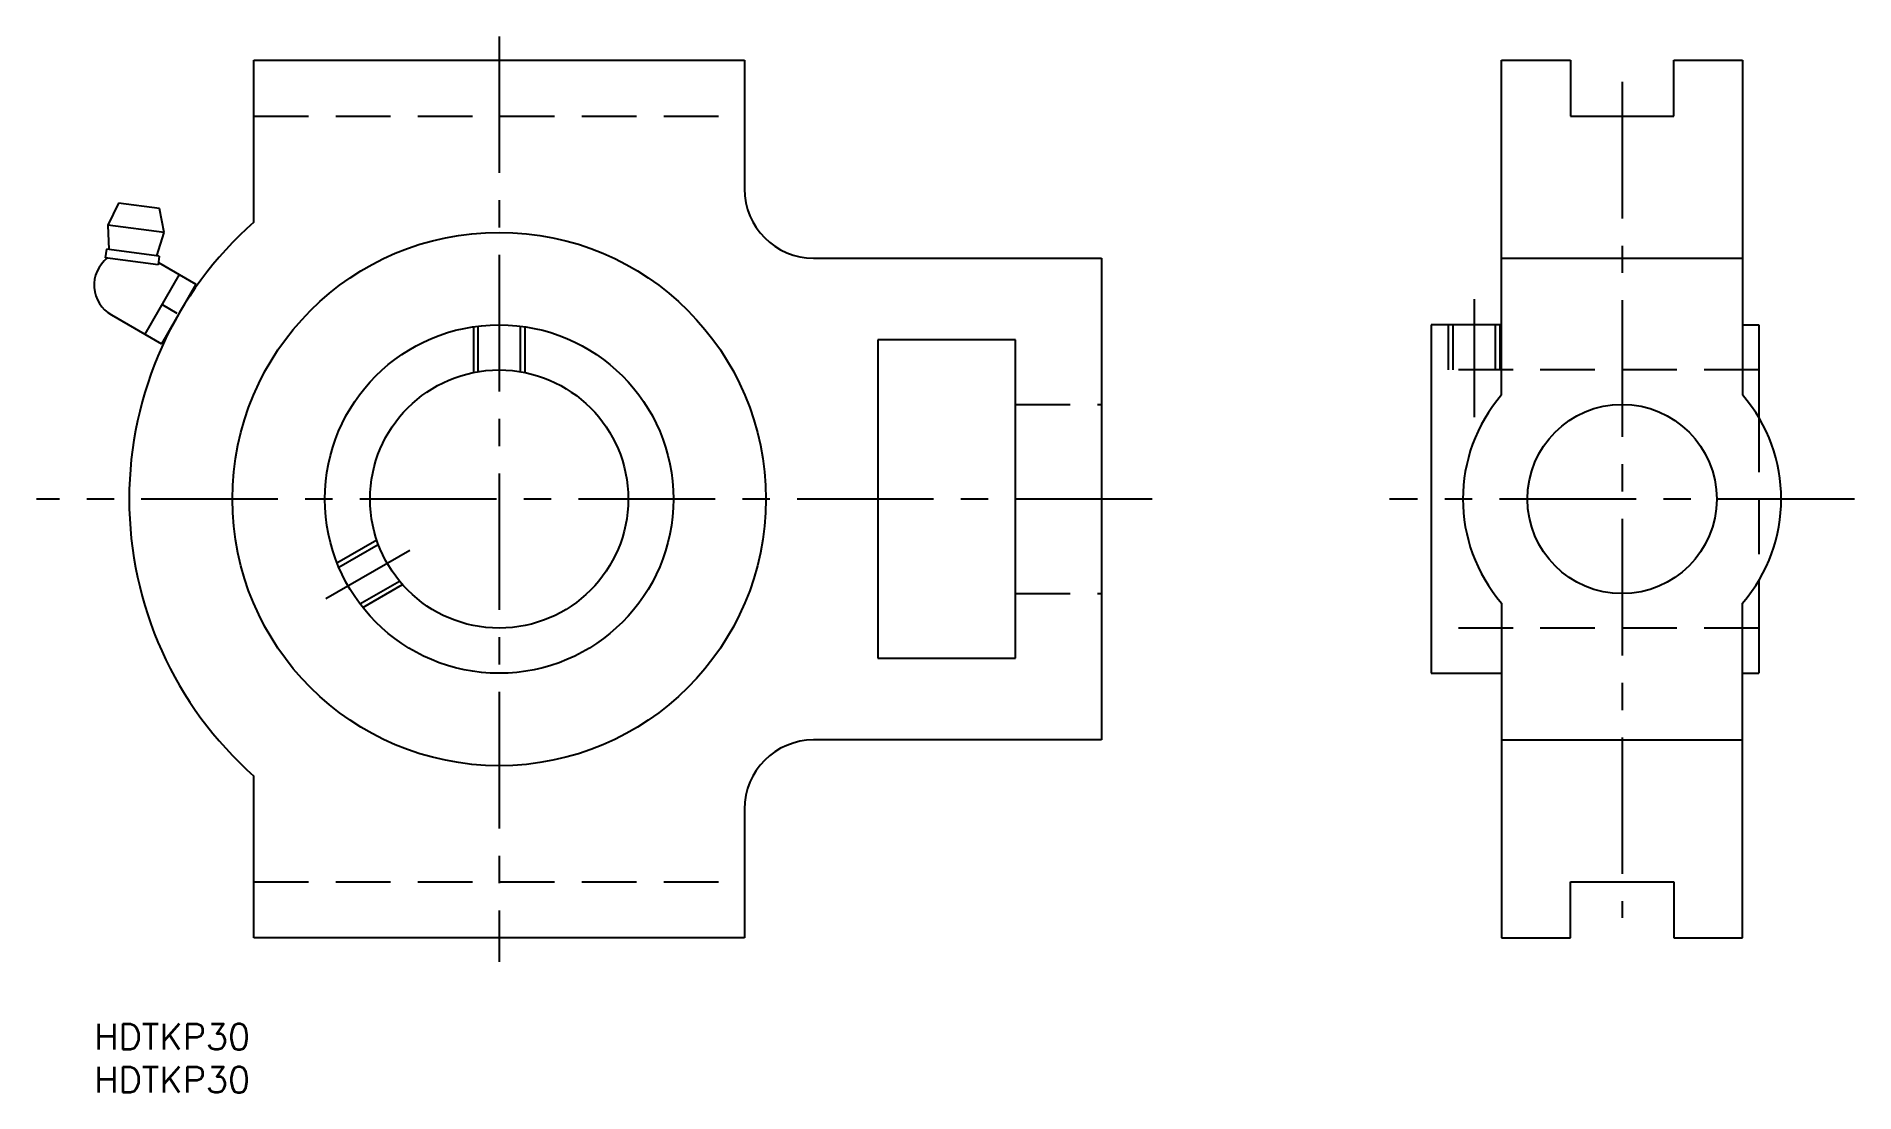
# Model space of a CAD drawing. Extents: x -7 to 205, y -8 to 115.
import ezdxf

# ---------------------------------------------------------------- set-up
doc = ezdxf.new("R2010")
doc.units = 0
doc.header["$LTSCALE"] = 0.5
doc.linetypes.add('CENTER', pattern=[50.8, 31.75, -6.35, 6.35, -6.35])
doc.linetypes.add('DASHED', pattern=[19.05, 12.7, -6.35])
for name, color, linetype in [('MSM_CENTER', 1, 'CENTER'), ('MSM_CONTINUOUS', 7, 'CONTINUOUS'), ('MSM_DASHED', 4, 'DASHED'), ('MSM_PART_NUMBER', 7, 'CONTINUOUS')]:
    doc.layers.add(name, color=color, linetype=linetype)
doc.styles.get("Standard").update_dxf_attribs({"font": 'txt.shx', "height": 1, "bigfont": 'bigfont.shx'})

# ---------------------------------------------------------------- blocks, each defined once
blk = doc.blocks.new('*U2')
at = {"layer": 'MSM_PART_NUMBER'}
blk.add_text('HDTKP30', height=3, dxfattribs=at).set_placement((0, -3))
blk = doc.blocks.new('*U3')
at = {"layer": 'MSM_PART_NUMBER'}
blk.add_text('HDTKP30', height=3, dxfattribs=at).set_placement((0, -8))

msp = doc.modelspace()

# ---------------------------------------------------------------- linework, layer by layer
at = {"layer": 'MSM_CENTER'}
for p, q in [((47.07, 114.78), (47.07, 7.22)), ((177.57, 109.5), (177.57, 12.31)), ((160.37, 84.25), (160.37, 70.5)), ((122.96, 61), (-6.71, 61)), ((204.6, 61), (150.54, 61)), ((36.67, 55), (26.93, 49.38))]:
    msp.add_line(p, q, dxfattribs=at)
at = {"layer": 'MSM_CONTINUOUS'}
for p, q in [((18.57, 112), (75.57, 112)), ((18.57, 93.2), (18.57, 112)), ((75.57, 112), (75.57, 97.05)), ((163.57, 112), (171.57, 112)), ((163.57, 73.09), (163.57, 112)), ((171.57, 112), (171.57, 105.5)), ((183.57, 112), (191.57, 112)), ((183.57, 105.5), (183.57, 112)), ((191.57, 112), (191.57, 73.09)), ((171.57, 105.5), (183.57, 105.5)), ((2.83, 95.4), (1.59, 92.84)), ((7.59, 94.77), (2.83, 95.4)), ((8.13, 91.98), (7.59, 94.77)), ((1.59, 92.84), (1.72, 90)), ((8.13, 91.98), (1.59, 92.84)), ((7.27, 89.27), (8.13, 91.98)), ((1.42, 90.04), (1.29, 89.05)), ((7.44, 88.24), (1.29, 89.05)), ((7.57, 89.23), (1.42, 90.04)), ((7.57, 89.23), (7.44, 88.24)), ((83.62, 89), (117.07, 89)), ((117.07, 89), (117.07, 33)), ((163.57, 89), (191.57, 89)), ((9.9, 87.08), (5.9, 80.15)), ((7.47, 88.48), (11.83, 85.96)), ((11.83, 85.96), (7.83, 79.04)), ((7.9, 83.61), (9.63, 82.61)), ((2, 82.4), (7.83, 79.04)), ((155.37, 81.25), (155.37, 40.75)), ((163.57, 81.25), (155.37, 81.25)), ((191.57, 81.25), (193.47, 81.25)), ((193.47, 81.25), (193.47, 70.46)), ((91.07, 79.5), (91.07, 42.5)), ((107.07, 79.5), (91.07, 79.5)), ((107.07, 42.5), (107.07, 79.5)), ((193.47, 51.54), (193.47, 40.75)), ((163.57, 48.91), (163.57, 10)), ((191.57, 10), (191.57, 48.91)), ((91.07, 42.5), (107.07, 42.5)), ((155.37, 40.75), (163.57, 40.75)), ((191.57, 40.75), (193.47, 40.75)), ((117.07, 33), (83.62, 33)), ((163.57, 33), (191.57, 33)), ((18.57, 10), (18.57, 28.8)), ((75.57, 24.95), (75.57, 10)), ((171.57, 16.5), (183.57, 16.5)), ((171.57, 10), (171.57, 16.5)), ((183.57, 16.5), (183.57, 10)), ((75.57, 10), (18.57, 10)), ((163.57, 10), (171.57, 10)), ((183.57, 10), (191.57, 10))]:
    msp.add_line(p, q, dxfattribs=at)
for centre, radius in [((47.07, 61), 31), ((47.07, 61), 20.25), ((47.07, 61), 15), ((177.57, 61), 11)]:
    msp.add_circle(centre, radius, dxfattribs=at)
for centre, radius, start, end in [((83.62, 97.05), 8.05, 180, 270), ((47.07, 61), 43, 131.5131, 228.4869), ((4, 85.86), 4, 128.073, 240.0002), ((177.57, 61), 18.5, 139.1791, 220.8209), ((177.57, 61), 18.5, 319.1791, 40.8209), ((83.62, 24.95), 8.05, 90, 180)]:
    msp.add_arc(centre, radius, start, end, dxfattribs=at)
at = {"layer": 'MSM_DASHED'}
for p, q in [((18.57, 105.5), (75.57, 105.5)), ((44.07, 81.03), (44.07, 75.7)), ((44.61, 81.1), (44.61, 75.8)), ((49.53, 81.1), (49.53, 75.8)), ((50.07, 81.03), (50.07, 75.7)), ((157.37, 81.25), (157.37, 76)), ((157.91, 81.25), (157.91, 76)), ((162.83, 81.25), (162.83, 76)), ((163.37, 81.25), (163.37, 76)), ((193.47, 76), (155.37, 76)), ((107.07, 72), (117.07, 72)), ((193.47, 70.46), (193.47, 51.54)), ((28.22, 53.58), (32.84, 56.25)), ((28.43, 53.08), (33.02, 55.73)), ((30.89, 48.82), (35.48, 51.47)), ((31.22, 48.39), (35.84, 51.05)), ((107.07, 50), (117.07, 50)), ((193.47, 46), (155.37, 46)), ((18.57, 16.5), (75.57, 16.5))]:
    msp.add_line(p, q, dxfattribs=at)

# ---------------------------------------------------------------- block references
at = {"layer": 'MSM_CONTINUOUS'}
for name in ['*U2', '*U3']:
    msp.add_blockref(name, (0, 0), dxfattribs=at)

doc.saveas('drawing.dxf')
